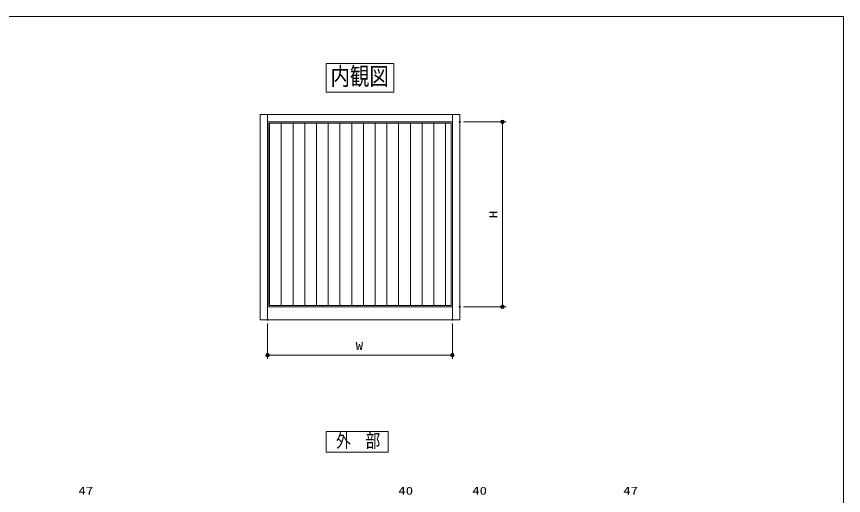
# Model space of a CAD drawing. Units: millimetres on the paper. Extents: x -395 to 395, y -281 to 281.
# Drawn here: x -52.3 to 395.3, y 21.9 to 281 of the extents above; entities that cross this region are included whole.
import ezdxf
from ezdxf.enums import TextEntityAlignment as Align

# ---------------------------------------------------------------- set-up
doc = ezdxf.new("R2010")
doc.units = ezdxf.units.MM
doc.header["$PDMODE"] = 32
doc.header["$PDSIZE"] = 0.5
for name, color, linetype, lineweight in [('0-0_USERZ', 3, 'Continuous', 9), ('0-1_F-1', 7, 'Continuous', 9), ('0-5_0', 7, 'Continuous', 9), ('0-A_USER1', 4, 'Continuous', 9), ('0-C_TEXT', 4, 'Continuous', 9)]:
    doc.layers.add(name, color=color, linetype=linetype, lineweight=lineweight)
doc.layers.add('0-6_Defpoints', color=7, linetype='Continuous')
doc.styles.add('ＭＳ ゴシック', font='')
doc.styles.get('ＭＳ ゴシック').set_extended_font_data('MS Gothic')

# ---------------------------------------------------------------- blocks, each defined once
blk = doc.blocks.new('図枠')
at = {"layer": '0-1_F-1'}
blk.add_lwpolyline([(790.6, 0), (0, 0), (0, 562), (790.6, 562)], close=True, dxfattribs=at)
blk = doc.blocks.new('GAIBU_W')
at = {"layer": '0-A_USER1'}
blk.add_lwpolyline([(-16.8, -5.6), (16.8, -5.6), (16.8, 5.6), (-16.8, 5.6)], close=True, dxfattribs=at)
at = {"layer": '0-A_USER1', "style": 'ＭＳ ゴシック', "width": 0.8}
blk.add_text('外\u3000部', height=7.309, dxfattribs=at).set_placement((-11.4, -5.206), align=Align.BOTTOM_LEFT)
blk = doc.blocks.new('DOT1')
at = {"layer": '0-5_0'}
blk.add_line((0, 0), (-1, 0), dxfattribs=at)
for radius in [0.5, 0.325]:
    blk.add_circle((0, 0), radius, dxfattribs=at)

msp = doc.modelspace()

# ---------------------------------------------------------------- linework, layer by layer
at = {"layer": '0-0_USERZ'}
for p, q in [((189.688, 223.973), (212.661, 223.973)), ((84.66, 124.623), (84.66, 223.323)), ((91.01, 124.623), (91.01, 223.323)), ((97.36, 124.623), (97.36, 223.323)), ((103.71, 124.623), (103.71, 223.323)), ((110.06, 124.623), (110.06, 223.323)), ((116.41, 124.623), (116.41, 223.323)), ((122.76, 124.623), (122.76, 223.323)), ((129.11, 124.623), (129.11, 223.323)), ((135.46, 124.623), (135.46, 223.323)), ((141.81, 124.623), (141.81, 223.323)), ((148.16, 124.623), (148.16, 223.323)), ((154.51, 124.623), (154.51, 223.323)), ((160.86, 124.623), (160.86, 223.323)), ((167.21, 124.623), (167.21, 223.323)), ((173.56, 124.623), (173.56, 223.323)), ((179.91, 124.623), (179.91, 223.323)), ((210.661, 221.973), (210.661, 125.973)), ((189.688, 123.973), (212.661, 123.973)), ((83.588, 114.973), (83.588, 95.836)), ((183.588, 114.973), (183.588, 95.836)), ((85.588, 97.836), (181.588, 97.836))]:
    msp.add_line(p, q, dxfattribs=at)
at = {"layer": '0-0_USERZ', "color": 4}
for points in [[(79.488, 116.973), (83.588, 116.973), (83.588, 228.073), (79.488, 228.073)], [(83.588, 223.973), (183.588, 223.973), (183.588, 228.073), (83.588, 228.073)], [(183.588, 116.973), (187.688, 116.973), (187.688, 228.073), (183.588, 228.073)], [(83.588, 116.973), (183.588, 116.973), (183.588, 123.973), (83.588, 123.973)]]:
    msp.add_lwpolyline(points, close=True, dxfattribs=at)
at = {"layer": '0-0_USERZ'}
msp.add_lwpolyline([(84.238, 124.623), (182.938, 124.623), (182.938, 223.323), (84.238, 223.323)], close=True, dxfattribs=at)
msp.add_lwpolyline([(84.238, 124.623), (182.938, 124.623), (182.938, 223.323), (84.238, 223.323)], close=True, dxfattribs=at)
at = {"layer": '0-6_Defpoints'}
for p in [(187.688, 223.973), (187.688, 123.973), (210.661, 123.973), (83.588, 116.973), (183.588, 116.973), (183.588, 97.836)]:
    msp.add_point(p, dxfattribs=at)
at = {"layer": '0-C_TEXT'}
msp.add_lwpolyline([(115.311, 240.017), (151.865, 240.017), (151.865, 255.609), (115.311, 255.609)], close=True, dxfattribs=at)

# ---------------------------------------------------------------- block references
at = {"layer": '0-0_USERZ'}
msp.add_blockref('図枠', (-395.3, -281), dxfattribs=at)
at = {"layer": '0-0_USERZ', "xscale": 2, "yscale": 2}
for p, rotation in [((210.661, 223.973), 90), ((210.661, 123.973), 270), ((83.588, 97.836), 180)]:
    msp.add_blockref('DOT1', p, dxfattribs=dict(at, rotation=rotation))
msp.add_blockref('DOT1', (183.588, 97.836), dxfattribs=at)
at = {"layer": '0-A_USER1'}
msp.add_blockref('GAIBU_W', (132.044, 50.834), dxfattribs=at)

# ---------------------------------------------------------------- texts
at = {"layer": '0-0_USERZ', "style": 'ＭＳ ゴシック', "width": 1.35}
msp.add_text('H', height=4.333, rotation=90, dxfattribs=at).set_placement((209.243, 171.851), align=Align.BOTTOM_LEFT)
for s, p in [('W', (131.274, 99.253)), ('47', (-18.771, 20.951)), ('40', (154.375, 20.951)), ('40', (194.375, 20.951)), ('47', (276.117, 20.951))]:
    msp.add_text(s, height=4.333, dxfattribs=at).set_placement(p, align=Align.BOTTOM_LEFT)
at = {"layer": '0-C_TEXT', "style": 'ＭＳ ゴシック', "width": 0.8}
msp.add_text('内観図', height=9.621, dxfattribs=at).set_placement((117.672, 241.032), align=Align.BOTTOM_LEFT)

doc.saveas('drawing.dxf')
